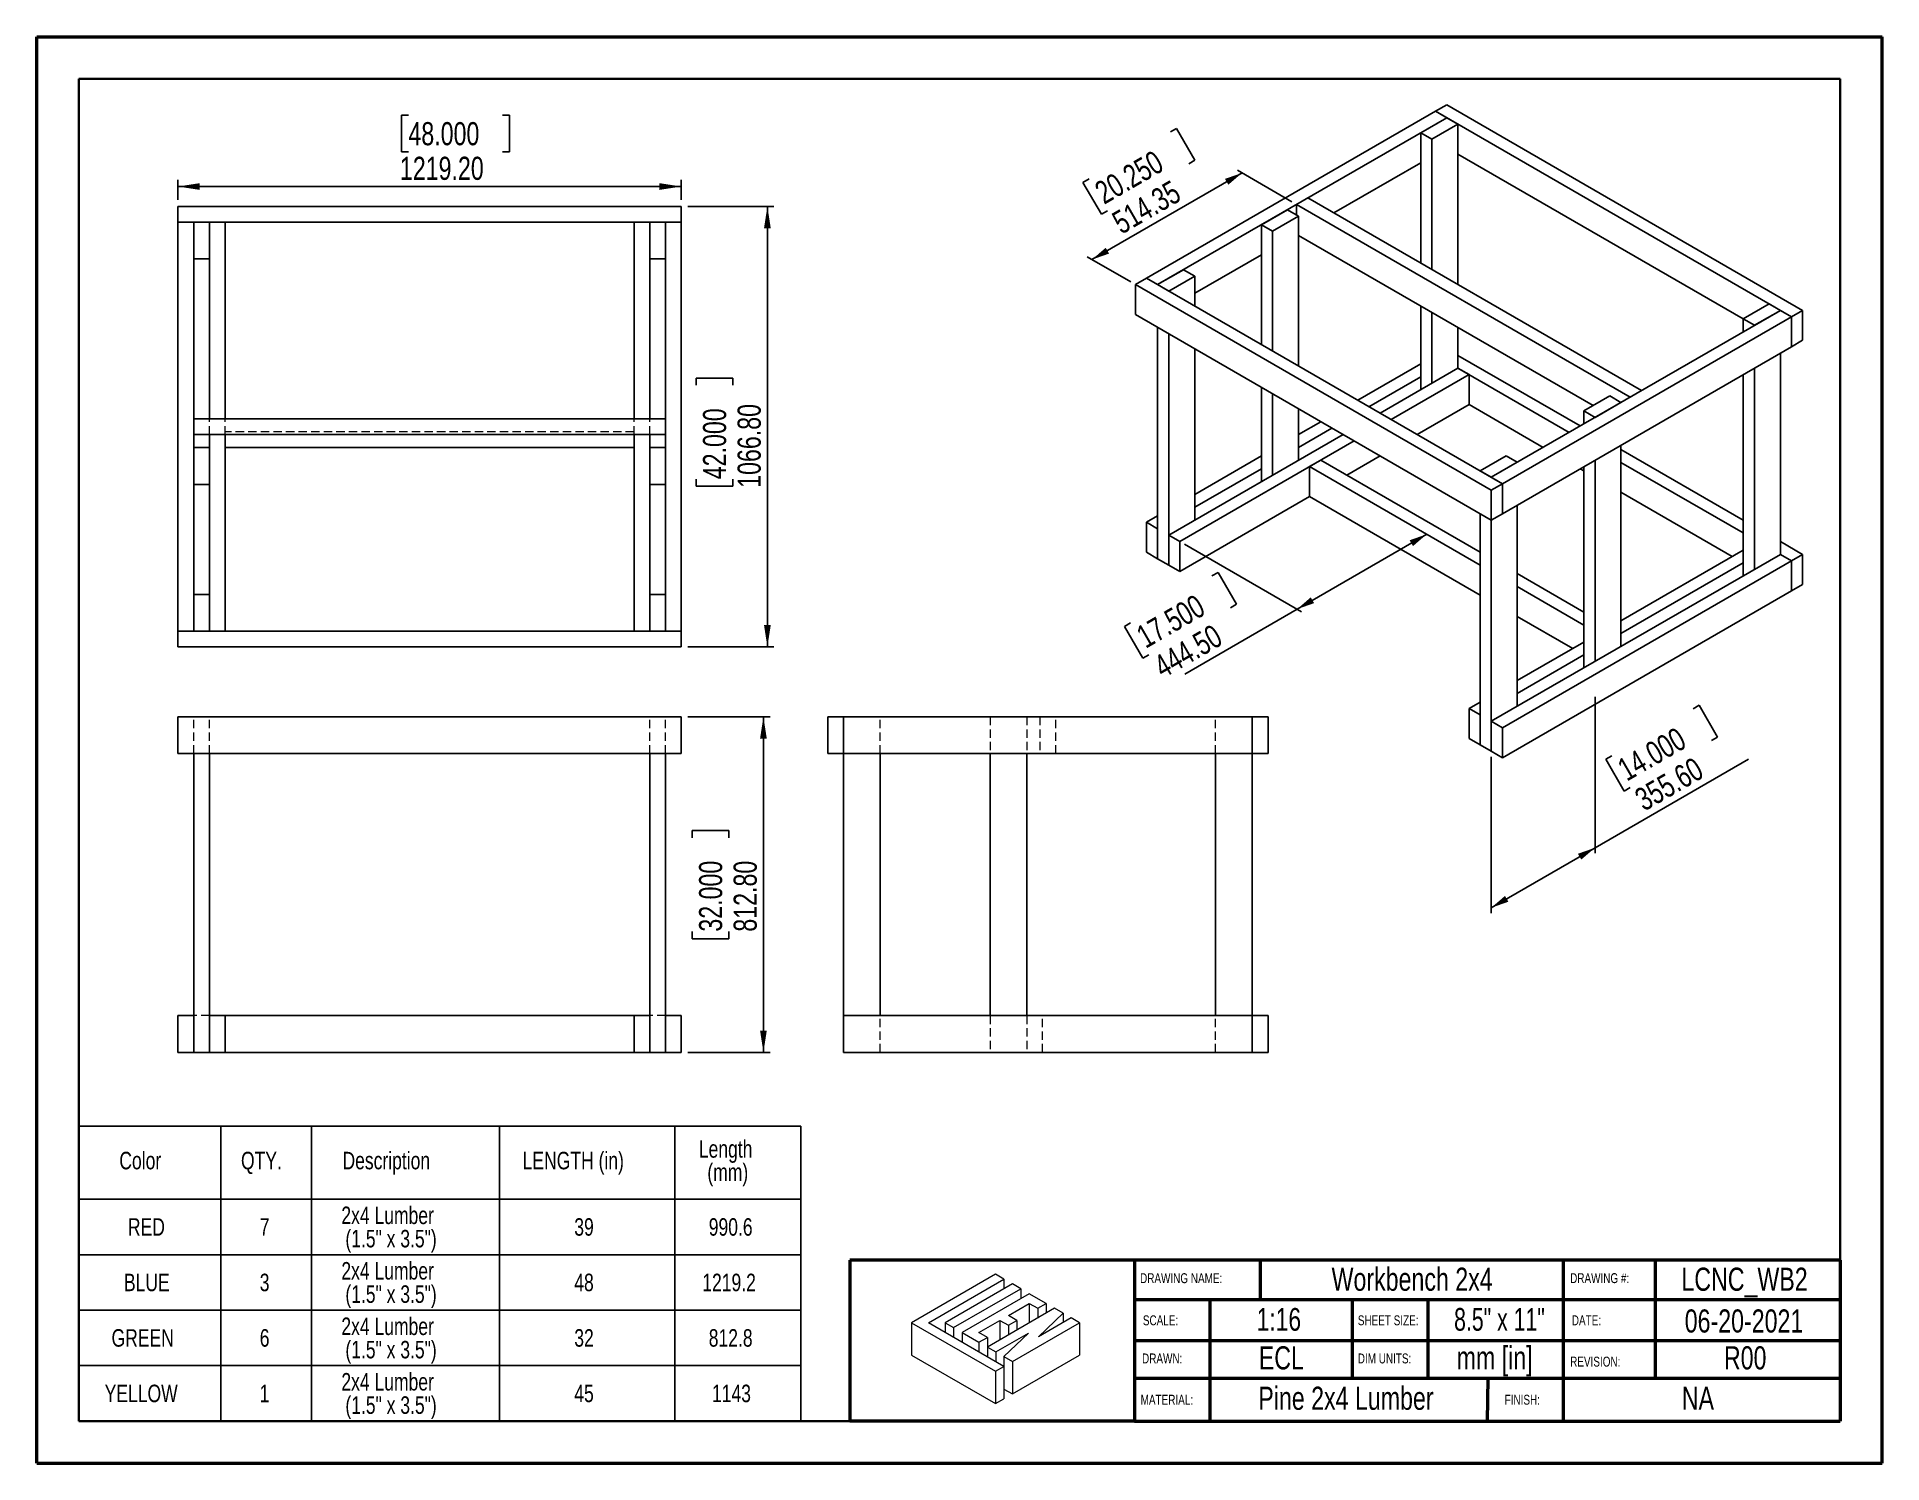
# Model space of a CAD drawing. Header units: millimetres. Extents: x 0 to 279, y 0 to 216.
import ezdxf

# ---------------------------------------------------------------- set-up
doc = ezdxf.new("R2010")
doc.units = ezdxf.units.MM
doc.linetypes.add('HIDDEN', pattern=[1.905, 1.27, -0.635])
for name, color, linetype in [('DIM', 1, 'Continuous'), ('PAGE_BORDER', 7, 'Continuous'), ('TITLE_BLOCK_BORDER', 7, 'Continuous'), ('TITLE_BLOCK_TEXT', 8, 'Continuous')]:
    doc.layers.add(name, color=color, linetype=linetype)
doc.styles.add('SLDTEXTSTYLE0', font='TXT', dxfattribs={"width": 0.75})
doc.styles.add('SLDTEXTSTYLE1', font='TXT', dxfattribs={"width": 0.7})
doc.dimstyles.new('SLDDIMSTYLE0', dxfattribs={"dimtxt": 3.5, "dimasz": 3.302, "dimexe": 0, "dimexo": 0.0625, "dimgap": 0.875, "dimtad": 1, "dimlfac": 16, "dimrnd": 1e-09, "dimzin": 4, "dimdsep": 46, "dimtxsty": 'SLDTEXTSTYLE0', "dimsah": 1, "dimcen": 0.09, "dimadec": 0, "dimazin": 1, "dimtfac": 1, "dimtofl": 0, "dimtmove": 0, "dimatfit": 3, "dimfxl": 0, "dimfrac": 2, "dimtolj": 1, "dimtzin": 12, "dimarcsym": 0})
doc.dimstyles.new('SLDDIMSTYLE1', dxfattribs={"dimtxt": 3.5, "dimasz": 3.302, "dimexe": 0, "dimexo": 0.0625, "dimgap": 0.875, "dimtad": 1, "dimlfac": 16, "dimrnd": 1e-09, "dimzin": 12, "dimdsep": 46, "dimtxsty": 'SLDTEXTSTYLE0', "dimsah": 1, "dimcen": 0.09, "dimadec": 0, "dimazin": 3, "dimtfac": 1, "dimtofl": 0, "dimtmove": 0, "dimatfit": 3, "dimfxl": 0, "dimfrac": 2, "dimtolj": 1, "dimtzin": 12, "dimarcsym": 0})
doc.dimstyles.new('SLDDIMSTYLE2', dxfattribs={"dimtxt": 3.5, "dimasz": 3.302, "dimexe": 0, "dimexo": 0.0625, "dimgap": 0.875, "dimtad": 1, "dimlfac": 16, "dimrnd": 1e-09, "dimzin": 4, "dimdsep": 46, "dimtxsty": 'SLDTEXTSTYLE0', "dimsah": 1, "dimcen": 0.09, "dimadec": 0, "dimazin": 1, "dimtfac": 1, "dimtofl": 0, "dimtmove": 0, "dimatfit": 3, "dimfxl": 0, "dimfrac": 2, "dimtolj": 1, "dimtzin": 12, "dimarcsym": 0})

# ---------------------------------------------------------------- blocks, each defined once
blk = doc.blocks.new('Lien3D Logo')
at = {"color": 7, "linetype": 'Continuous', "lineweight": 18}
for p, q in [((10.61, 16.33), (0, 10.21)), ((11.67, 15.71), (10.61, 16.33)), ((2.13, 10.21), (11.67, 15.71)), ((12.73, 15.1), (4.26, 10.21)), ((5.32, 9.59), (13.8, 14.49)), ((11.67, 15.71), (11.67, 14.49)), ((13.8, 14.49), (12.73, 15.1)), ((13.8, 14.49), (13.8, 13.26)), ((14.86, 13.87), (6.38, 8.98)), ((18.05, 12.03), (9.57, 7.13)), ((12.22, 11.12), (14.86, 12.64)), ((16.99, 12.64), (14.86, 13.87)), ((14.86, 12.64), (15.93, 12.03)), ((14.86, 12.64), (14.86, 10.19)), ((15.93, 12.03), (16.99, 12.64)), ((15.93, 12.03), (15.93, 10.8)), ((16.99, 12.64), (16.99, 11.42)), ((19.12, 11.42), (18.05, 12.03)), ((0, 10.21), (0, 6.12)), ((0, 10.21), (10.61, 4.08)), ((11.67, 4.7), (2.13, 10.21)), ((4.26, 10.21), (4.26, 8.98)), ((4.26, 10.21), (5.32, 9.59)), ((5.32, 9.59), (5.32, 8.36)), ((8.51, 8.98), (11.15, 10.5)), ((11.15, 10.5), (12.22, 9.89)), ((11.15, 10.5), (11.15, 8.05)), ((13.28, 10.5), (12.22, 11.12)), ((12.22, 9.89), (13.28, 10.5)), ((12.22, 9.89), (12.22, 8.66)), ((12.73, 5.31), (21.21, 10.21)), ((13.28, 10.5), (13.28, 9.28)), ((16.04, 8.45), (19.12, 11.42)), ((20.15, 10.82), (16.04, 8.45)), ((19.12, 11.42), (19.12, 10.22)), ((21.21, 10.21), (20.15, 10.82)), ((21.21, 10.21), (21.21, 6.12)), ((6.38, 8.98), (8.51, 7.75)), ((6.38, 8.98), (6.38, 7.75)), ((9.57, 8.36), (8.51, 8.98)), ((8.51, 7.75), (9.57, 8.36)), ((8.51, 7.75), (8.51, 6.52)), ((9.57, 8.36), (9.57, 7.13)), ((9.57, 7.13), (10.64, 6.52)), ((9.57, 7.13), (9.57, 5.91)), ((10.64, 6.52), (14.75, 8.89)), ((14.75, 8.89), (11.67, 5.93)), ((0, 6.12), (10.61, 0)), ((10.61, 4.08), (11.67, 4.7)), ((10.64, 6.52), (10.64, 5.29)), ((11.67, 5.93), (12.73, 5.31)), ((11.67, 5.93), (11.67, 4.7)), ((11.67, 4.7), (11.67, 0.61)), ((12.73, 1.23), (21.21, 6.12)), ((12.73, 5.31), (12.73, 1.23)), ((10.61, 4.08), (10.61, 0)), ((10.61, 0), (11.67, 0.61)), ((11.67, 1.84), (12.73, 1.23))]:
    blk.add_line(p, q, dxfattribs=at)
blk = doc.blocks.new('SW_TABLEANNOTATION_1')
at = {"layer": 'PAGE_BORDER', "color": 0}
for p, q in [((0, 0), (0, -44.65)), ((109.31, 0), (0, 0)), ((21.51, 0), (21.51, -11.05)), ((35.23, 0), (35.23, -11.05)), ((63.71, 0), (63.71, -11.05)), ((90.24, 0), (90.24, -11.05)), ((109.31, -44.65), (109.31, 0)), ((0, -11.05), (109.31, -11.05)), ((21.51, -11.05), (21.51, -44.65)), ((35.23, -11.05), (35.23, -44.65)), ((63.71, -11.05), (63.71, -44.65)), ((90.24, -11.05), (90.24, -44.65)), ((0, -19.45), (109.31, -19.45)), ((0, -27.85), (109.31, -27.85)), ((0, -36.25), (109.31, -36.25)), ((0, -44.65), (109.31, -44.65))]:
    blk.add_line(p, q, dxfattribs=at)
at = {"layer": 'PAGE_BORDER', "color": 0, "attachment_point": 1, "style": 'SLDTEXTSTYLE0'}
for s, insert, char_height in [('Length', (93.88, -2.12), 2.646), ('Color', (6.13, -3.88), 2.646), ('QTY.', (24.55, -3.88), 2.646), ('Description', (39.92, -3.88), 2.6458), ('LENGTH (in)', (67.2, -3.88), 2.6458), ('(mm)', (95.17, -5.64), 2.646), ('RED', (7.43, -13.93), 2.646), ('7', (27.39, -13.93), 2.65), ('2x4 Lumber', (39.75, -12.17), 2.646), ('39', (75.02, -13.93), 2.646), ('990.6', (95.38, -13.93), 2.646), ('(1.5" x 3.5")', (40.36, -15.7), 2.6458), ('BLUE', (6.83, -22.33), 2.646), ('3', (27.39, -22.33), 2.65), ('2x4 Lumber', (39.75, -20.57), 2.646), ('48', (75.02, -22.33), 2.646), ('1219.2', (94.4, -22.33), 2.646), ('(1.5" x 3.5")', (40.36, -24.1), 2.6458), ('GREEN', (4.95, -30.73), 2.646), ('6', (27.39, -30.73), 2.65), ('2x4 Lumber', (39.75, -28.97), 2.646), ('32', (75.02, -30.73), 2.646), ('812.8', (95.38, -30.73), 2.646), ('(1.5" x 3.5")', (40.36, -32.5), 2.6458), ('YELLOW', (3.91, -39.13), 2.646), ('2x4 Lumber', (39.75, -37.37), 2.646), ('1143', (95.87, -39.13), 2.646), ('1', (27.39, -39.13), 2.65), ('(1.5" x 3.5")', (40.36, -40.9), 2.6458), ('45', (75.02, -39.13), 2.646)]:
    blk.add_mtext(s, dxfattribs=dict(at, insert=insert, char_height=char_height))
blk = doc.blocks.new('_D')
at = {"layer": 'DIM'}
for p, q in [((210.45, 140.61), (190.81, 129.27)), ((173.78, 139.1), (191.51, 128.86)), ((177.93, 134.3), (178.86, 134.83)), ((178.86, 134.83), (181.63, 130.02)), ((190.81, 129.27), (173.8, 119.45)), ((181.63, 130.02), (180.71, 129.49)), ((165.61, 127.19), (164.69, 126.66)), ((164.69, 126.66), (167.47, 121.84)), ((167.47, 121.84), (168.39, 122.38))]:
    blk.add_line(p, q, dxfattribs=at)
for points in [[(210.45, 140.61), (207.86, 139.7), (208.37, 138.82)], [(190.81, 129.27), (193.39, 130.18), (192.89, 131.06)]]:
    blk.add_solid(points, dxfattribs=at)
at = {"layer": 'DIM', "char_height": 3.5, "attachment_point": 1, "rotation": 29.9973, "style": 'SLDTEXTSTYLE0'}
for s, insert in [('17.500', (166.14, 126.28)), ('444.50', (168.76, 121.75))]:
    blk.add_mtext(s, dxfattribs=dict(at, insert=insert))
blk = doc.blocks.new('_D_1')
at = {"layer": 'DIM'}
for p, q in [((171.64, 201.52), (172.57, 202.05)), ((172.57, 202.05), (175.35, 197.24)), ((175.35, 197.24), (174.42, 196.71)), ((190.04, 190.95), (181.78, 195.72)), ((159.33, 194.41), (158.4, 193.87)), ((158.4, 193.87), (161.18, 189.06)), ((182.49, 195.31), (159.76, 182.19)), ((161.18, 189.06), (162.1, 189.59)), ((165.63, 178.8), (159.05, 182.6))]:
    blk.add_line(p, q, dxfattribs=at)
for points in [[(182.49, 195.31), (179.9, 194.41), (180.41, 193.53)], [(159.76, 182.19), (162.35, 183.1), (161.84, 183.98)]]:
    blk.add_solid(points, dxfattribs=at)
at = {"layer": 'DIM', "char_height": 3.5, "attachment_point": 1, "rotation": 29.9973, "style": 'SLDTEXTSTYLE0'}
for s, insert in [('20.250', (159.85, 193.5)), ('514.35', (162.47, 188.97))]:
    blk.add_mtext(s, dxfattribs=dict(at, insert=insert))
blk = doc.blocks.new('_D_2')
at = {"layer": 'DIM'}
for p, q in [((235.93, 116.01), (235.93, 92.33)), ((250.79, 114.19), (251.71, 114.72)), ((251.71, 114.72), (254.49, 109.91)), ((254.49, 109.91), (253.57, 109.37)), ((220.22, 106.94), (220.22, 83.26)), ((235.93, 93.15), (259.15, 106.55)), ((238.47, 107.07), (237.55, 106.54)), ((237.55, 106.54), (240.33, 101.73)), ((240.33, 101.73), (241.25, 102.26)), ((235.93, 93.15), (220.22, 84.07))]:
    blk.add_line(p, q, dxfattribs=at)
for points in [[(235.93, 93.15), (233.34, 92.24), (233.85, 91.36)], [(220.22, 84.07), (222.81, 84.98), (222.3, 85.86)]]:
    blk.add_solid(points, dxfattribs=at)
at = {"layer": 'DIM', "char_height": 3.5, "attachment_point": 1, "rotation": 29.9973, "style": 'SLDTEXTSTYLE0'}
for s, insert in [('14.000', (238.99, 106.17)), ('355.60', (241.61, 101.63))]:
    blk.add_mtext(s, dxfattribs=dict(at, insert=insert))
blk = doc.blocks.new('_D_3')
at = {"layer": 'DIM'}
for p, q in [((98.56, 112.98), (111.01, 112.98)), ((110.01, 112.98), (110.01, 62.18)), ((99.22, 94.67), (99.22, 95.74)), ((99.22, 95.74), (104.78, 95.74)), ((104.78, 95.74), (104.78, 94.67)), ((99.22, 80.45), (99.22, 79.38)), ((99.22, 79.38), (104.78, 79.38)), ((104.78, 79.38), (104.78, 80.45)), ((98.56, 62.18), (111.01, 62.18))]:
    blk.add_line(p, q, dxfattribs=at)
for points in [[(110.01, 112.98), (109.5, 109.68), (110.52, 109.68)], [(110.01, 62.18), (110.52, 65.48), (109.5, 65.48)]]:
    blk.add_solid(points, dxfattribs=at)
at = {"layer": 'DIM', "char_height": 3.5, "attachment_point": 1, "rotation": 90, "style": 'SLDTEXTSTYLE0'}
for s, insert in [('32.000', (100.26, 80.45)), ('812.80', (105.5, 80.45))]:
    blk.add_mtext(s, dxfattribs=dict(at, insert=insert))
blk = doc.blocks.new('_D_4')
at = {"layer": 'DIM'}
for p, q in [((56.26, 204.04), (55.19, 204.04)), ((55.19, 204.04), (55.19, 198.49)), ((70.48, 204.04), (71.55, 204.04)), ((71.55, 204.04), (71.55, 198.49)), ((55.19, 198.49), (56.26, 198.49)), ((71.55, 198.49), (70.48, 198.49)), ((21.36, 191.24), (21.36, 194.25)), ((97.56, 193.25), (21.36, 193.25)), ((97.56, 191.24), (97.56, 194.25))]:
    blk.add_line(p, q, dxfattribs=at)
for points in [[(21.36, 193.25), (24.67, 192.74), (24.67, 193.76)], [(97.56, 193.25), (94.26, 193.76), (94.26, 192.74)]]:
    blk.add_solid(points, dxfattribs=at)
at = {"layer": 'DIM', "char_height": 3.5, "attachment_point": 1, "style": 'SLDTEXTSTYLE0'}
for s, insert in [('48.000', (56.26, 203)), ('1219.20', (54.97, 197.76))]:
    blk.add_mtext(s, dxfattribs=dict(at, insert=insert))
blk = doc.blocks.new('_D_5')
at = {"layer": 'DIM'}
for p, q in [((98.56, 190.24), (111.61, 190.24)), ((110.61, 190.24), (110.61, 123.56)), ((99.82, 163.16), (99.82, 164.23)), ((99.82, 164.23), (105.37, 164.23)), ((105.37, 164.23), (105.37, 163.16)), ((99.82, 148.94), (99.82, 147.87)), ((105.37, 147.87), (105.37, 148.94)), ((99.82, 147.87), (105.37, 147.87)), ((98.56, 123.56), (111.61, 123.56))]:
    blk.add_line(p, q, dxfattribs=at)
for points in [[(110.61, 190.24), (110.1, 186.93), (111.12, 186.93)], [(110.61, 123.56), (111.12, 126.86), (110.1, 126.86)]]:
    blk.add_solid(points, dxfattribs=at)
at = {"layer": 'DIM', "char_height": 3.5, "attachment_point": 1, "rotation": 90, "style": 'SLDTEXTSTYLE0'}
for s, insert in [('42.000', (100.86, 148.94)), ('1066.80', (106.1, 147.64))]:
    blk.add_mtext(s, dxfattribs=dict(at, insert=insert))

msp = doc.modelspace()

# ---------------------------------------------------------------- linework, layer by layer
at = {"color": 7, "linetype": 'Continuous', "lineweight": 50}
for p, q in [((0, 0), (0, 215.9)), ((0, 215.9), (279.4, 215.9)), ((279.4, 0), (279.4, 215.9)), ((0, 0), (279.4, 0))]:
    msp.add_line(p, q, dxfattribs=at)
at = {"color": 7, "linetype": 'Continuous', "lineweight": 25}
for p, q in [((211.79773, 204.63941), (168.01898, 179.36648)), ((211.79773, 204.63941), (213.48153, 205.61145)), ((265.67927, 173.53426), (211.79773, 204.63941)), ((213.48153, 203.66738), (211.79773, 204.63941)), ((267.36307, 174.5063), (213.48153, 205.61145)), ((213.48153, 203.66738), (169.70278, 178.39444)), ((209.55267, 201.39929), (213.48153, 203.66738)), ((211.23647, 200.42726), (209.55267, 201.39929)), ((209.55267, 181.63456), (209.55267, 201.39929)), ((215.16533, 202.69534), (211.23647, 200.42726)), ((213.48153, 203.66738), (215.16533, 202.69534)), ((215.16533, 178.39444), (215.16533, 202.69534)), ((211.23647, 180.66253), (211.23647, 200.42726)), ((209.55267, 196.86239), (196.36356, 189.24847)), ((258.38281, 173.20951), (215.16533, 198.15843)), ((21.36371, 187.85387), (21.36371, 190.23512)), ((97.56371, 190.23512), (21.36371, 190.23512)), ((97.56371, 190.23512), (97.56371, 187.85387)), ((192.43406, 191.51693), (190.75026, 190.54489)), ((241.2642, 161.38381), (190.75026, 190.54489)), ((190.75026, 190.54489), (190.75026, 188.92483)), ((242.948, 162.35585), (192.43406, 191.51693)), ((23.74496, 187.85387), (21.36371, 187.85387)), ((21.36371, 187.85387), (21.36371, 125.94137)), ((97.56371, 187.85387), (21.36371, 187.85387)), ((23.74496, 182.29762), (23.74496, 187.85387)), ((23.74496, 187.85387), (26.12621, 187.85387)), ((23.74496, 187.85387), (23.74496, 125.94137)), ((26.12621, 187.85387), (26.12621, 182.29762)), ((28.50746, 158.08824), (28.50746, 187.85387)), ((90.41996, 158.08824), (90.41996, 187.85387)), ((92.80121, 182.29762), (92.80121, 187.85387)), ((92.80121, 187.85387), (95.18246, 187.85387)), ((95.18246, 187.85387), (95.18246, 182.29762)), ((95.18246, 125.94137), (95.18246, 187.85387)), ((97.56371, 187.85387), (95.18246, 187.85387)), ((97.56371, 125.94137), (97.56371, 187.85387)), ((185.41823, 187.46678), (189.34709, 189.73486)), ((185.41823, 169.32211), (185.41823, 187.46678)), ((187.10203, 186.49474), (185.41823, 187.46678)), ((191.03089, 188.76282), (187.10203, 186.49474)), ((189.34709, 189.73486), (191.03089, 188.76282)), ((191.03089, 166.08199), (191.03089, 188.76282)), ((187.10203, 168.35007), (187.10203, 186.49474)), ((235.6509, 160.0874), (191.03089, 185.84598)), ((26.12621, 182.29762), (23.74496, 182.29762)), ((26.12621, 158.08824), (26.12621, 182.29762)), ((92.80121, 158.08824), (92.80121, 182.29762)), ((95.18246, 182.29762), (92.80121, 182.29762)), ((185.41823, 182.92987), (175.31544, 177.09766)), ((166.33519, 178.39444), (168.01898, 179.36648)), ((168.01898, 179.36648), (221.90052, 148.26133)), ((168.01898, 179.36648), (169.70278, 178.39444)), ((169.70278, 178.39444), (173.63164, 180.66253)), ((175.31544, 179.69049), (171.38658, 177.42241)), ((173.63164, 180.66253), (175.31544, 179.69049)), ((175.31544, 175.15432), (175.31544, 179.69049)), ((166.33519, 178.39444), (220.21672, 147.28929)), ((166.33519, 173.85754), (166.33519, 178.39444)), ((171.38658, 177.42241), (169.70278, 178.39444)), ((166.33519, 173.85754), (220.21672, 142.75239)), ((209.55267, 162.51185), (209.55267, 175.15358)), ((211.23647, 163.48389), (211.23647, 174.18155)), ((220.21672, 149.23336), (263.99547, 174.5063)), ((221.90052, 148.26133), (265.67927, 173.53426)), ((258.38281, 173.21025), (262.31167, 175.47833)), ((263.99547, 174.5063), (260.06661, 172.23821)), ((262.31167, 175.47833), (263.99547, 174.5063)), ((265.67927, 173.53426), (263.99547, 174.5063)), ((267.36307, 174.5063), (265.67927, 173.53426)), ((265.67927, 173.53426), (265.67927, 168.99736)), ((267.36307, 169.96939), (267.36307, 174.5063)), ((169.70278, 136.91417), (169.70278, 171.91347)), ((171.38658, 135.94213), (171.38658, 170.94143)), ((215.16533, 165.75197), (215.16533, 171.91347)), ((258.38281, 171.26618), (258.38281, 173.21025)), ((260.06661, 172.23821), (258.38281, 173.21025)), ((175.31544, 142.74712), (175.31544, 168.67335)), ((233.68191, 157.00665), (215.16533, 167.69604)), ((221.90052, 143.72442), (265.67927, 168.99736)), ((263.99547, 137.56293), (263.99547, 168.02532)), ((265.67927, 168.99736), (267.36307, 169.96939)), ((209.55267, 166.4), (200.01635, 160.89479)), ((203.38394, 158.95072), (215.16533, 165.75197)), ((216.84913, 164.77994), (215.16533, 165.75197)), ((231.99811, 156.03461), (215.16533, 165.75197)), ((260.06661, 135.29485), (260.06661, 165.75724)), ((185.41823, 148.57934), (185.41823, 162.84113)), ((209.55267, 164.45592), (201.70014, 159.92276)), ((205.06774, 157.97869), (216.84913, 164.77994)), ((216.84913, 164.77994), (216.84913, 160.24303)), ((242.948, 162.35585), (241.2642, 161.38381)), ((258.38281, 134.32281), (258.38281, 164.7852)), ((187.10203, 149.55137), (187.10203, 161.86909)), ((191.03089, 151.81946), (191.03089, 159.60101)), ((208.99724, 155.71023), (216.84913, 160.24303)), ((228.06861, 153.76616), (216.84913, 160.24303)), ((238.17724, 161.54582), (234.24837, 159.27774)), ((234.24837, 159.27774), (234.24837, 157.33366)), ((234.24837, 159.27774), (235.93217, 158.3057)), ((235.93217, 158.3057), (239.86103, 160.57378)), ((239.86103, 160.57378), (238.17724, 161.54582)), ((95.18246, 158.08824), (23.74496, 158.08824)), ((23.74496, 158.08824), (23.74496, 155.70699)), ((95.18246, 158.08824), (95.18246, 155.70699)), ((194.40305, 157.65431), (191.03089, 155.7076)), ((196.08685, 156.68227), (191.03089, 153.76353)), ((95.18246, 155.70699), (23.74496, 155.70699)), ((23.74496, 153.72262), (26.12621, 153.72262)), ((23.74496, 148.16637), (23.74496, 153.72262)), ((26.12621, 153.72262), (26.12621, 155.70699)), ((26.12621, 153.72262), (26.12621, 148.16637)), ((28.50746, 125.94137), (28.50746, 155.70699)), ((28.50746, 153.72262), (28.50746, 155.70699)), ((90.41996, 153.72262), (28.50746, 153.72262)), ((90.41996, 125.94137), (90.41996, 155.70699)), ((90.41996, 153.72262), (90.41996, 155.70699)), ((92.80121, 153.72262), (92.80121, 155.70699)), ((95.18246, 153.72262), (92.80121, 153.72262)), ((92.80121, 153.72262), (92.80121, 148.16637)), ((95.18246, 148.16637), (95.18246, 153.72262)), ((171.38658, 140.47904), (197.77064, 155.71023)), ((173.07038, 139.507), (199.45444, 154.7382)), ((239.86103, 154.09281), (239.86103, 123.63042)), ((185.41823, 152.46748), (175.31544, 146.63527)), ((192.71469, 150.84742), (194.39849, 151.81946)), ((218.53292, 137.88694), (194.39849, 151.81946)), ((198.32799, 149.551), (203.38394, 152.46975)), ((218.53292, 150.2054), (222.46179, 152.47348)), ((224.14558, 151.50145), (220.21672, 149.23336)), ((222.46179, 152.47348), (224.14558, 151.50145)), ((235.93217, 151.82472), (235.93217, 121.36233)), ((258.38281, 142.74712), (239.86103, 153.43952)), ((258.38281, 140.80305), (239.86103, 151.49544)), ((26.12621, 148.16637), (23.74496, 148.16637)), ((26.12621, 131.49762), (26.12621, 148.16637)), ((92.80121, 131.49762), (92.80121, 148.16637)), ((92.80121, 148.16637), (95.18246, 148.16637)), ((185.41823, 150.52341), (175.31544, 144.69119)), ((192.71469, 146.31052), (192.71469, 150.84742)), ((218.53292, 135.94287), (192.71469, 150.84742)), ((220.21672, 149.23336), (218.53292, 150.2054)), ((220.21672, 149.23336), (221.90052, 148.26133)), ((221.90052, 148.26133), (220.21672, 147.28929)), ((221.90052, 143.72442), (221.90052, 148.26133)), ((234.24837, 150.19866), (233.68191, 150.52567)), ((234.24837, 150.85269), (234.24837, 120.3903)), ((173.07038, 134.9701), (192.71469, 146.31052)), ((218.53292, 131.40597), (192.71469, 146.31052)), ((220.21672, 147.28929), (220.21672, 142.75239)), ((256.69837, 137.23855), (239.86103, 146.95854)), ((169.70278, 143.39515), (168.01898, 142.42311)), ((218.53292, 108.72513), (218.53292, 143.72442)), ((220.21672, 142.75239), (221.90052, 143.72442)), ((220.21672, 107.75309), (220.21672, 142.75239)), ((224.14558, 114.55808), (224.14558, 145.02047)), ((168.01898, 137.8862), (168.01898, 142.42311)), ((168.01898, 142.42311), (169.70278, 141.45107)), ((169.70278, 141.45107), (169.70278, 136.91417)), ((171.38658, 140.47904), (171.38658, 135.94213)), ((173.07038, 139.507), (171.38658, 140.47904)), ((169.70278, 136.91417), (168.01898, 137.8862)), ((171.38658, 135.94213), (169.70278, 136.91417)), ((173.07038, 134.9701), (173.07038, 139.507)), ((263.99547, 137.56293), (220.21672, 112.29)), ((239.86103, 127.51856), (258.38281, 138.21095)), ((267.36307, 137.56293), (263.99547, 139.507)), ((263.99547, 137.56293), (265.67927, 136.59089)), ((267.36307, 137.56293), (265.67927, 136.59089)), ((267.36307, 133.02602), (267.36307, 137.56293)), ((171.38658, 135.94213), (173.07038, 134.9701)), ((265.67927, 136.59089), (221.90052, 111.31796)), ((234.24837, 128.81461), (224.14558, 134.64682)), ((239.86103, 125.57449), (258.38281, 136.26688)), ((265.67927, 136.59089), (265.67927, 132.05399)), ((23.74496, 131.49762), (26.12621, 131.49762)), ((23.74496, 125.94137), (23.74496, 131.49762)), ((26.12621, 131.49762), (26.12621, 125.94137)), ((92.80121, 131.49762), (95.18246, 131.49762)), ((92.80121, 125.94137), (92.80121, 131.49762)), ((95.18246, 131.49762), (95.18246, 125.94137)), ((265.67927, 132.05399), (221.90052, 106.78106)), ((234.24837, 126.87053), (224.14558, 132.70275)), ((265.67927, 132.05399), (267.36307, 133.02602)), ((21.36371, 125.94137), (23.74496, 125.94137)), ((21.36371, 125.94137), (97.56371, 125.94137)), ((21.36371, 123.56012), (21.36371, 125.94137)), ((26.12621, 125.94137), (23.74496, 125.94137)), ((95.18246, 125.94137), (92.80121, 125.94137)), ((95.18246, 125.94137), (97.56371, 125.94137)), ((97.56371, 125.94137), (97.56371, 123.56012)), ((232.56394, 123.30603), (224.14558, 128.16585)), ((21.36371, 123.56012), (97.56371, 123.56012)), ((224.14558, 118.44622), (234.24837, 124.27844)), ((224.14558, 116.50215), (234.24837, 122.33437)), ((216.84913, 114.23407), (218.53292, 115.2061)), ((21.36371, 112.97958), (97.56371, 112.97958)), ((21.36371, 107.42333), (21.36371, 112.97958)), ((97.56371, 112.97958), (97.56371, 107.42333)), ((122.12148, 112.97958), (119.74023, 112.97958)), ((119.74023, 112.97958), (119.74023, 107.42333)), ((122.12148, 107.42333), (122.12148, 112.97958)), ((122.12148, 112.97958), (184.03398, 112.97958)), ((184.03398, 112.97958), (184.03398, 107.42333)), ((186.41523, 112.97958), (184.03398, 112.97958)), ((186.41523, 107.42333), (186.41523, 112.97958)), ((218.53292, 113.26203), (216.84913, 114.23407)), ((216.84913, 114.23407), (216.84913, 109.69716)), ((218.53292, 108.72513), (218.53292, 113.26203)), ((220.21672, 112.29), (221.90052, 111.31796)), ((220.21672, 107.75309), (220.21672, 112.29)), ((216.84913, 109.69716), (218.53292, 108.72513)), ((221.90052, 111.31796), (221.90052, 106.78106)), ((21.36371, 107.42333), (97.56371, 107.42333)), ((23.74496, 62.17958), (23.74496, 107.42333)), ((26.12621, 62.17958), (26.12621, 107.42333)), ((92.80121, 62.17958), (92.80121, 107.42333)), ((95.18246, 62.17958), (95.18246, 107.42333)), ((119.74023, 107.42333), (122.12148, 107.42333)), ((122.12148, 67.73583), (122.12148, 107.42333)), ((122.12148, 107.42333), (184.03398, 107.42333)), ((127.67773, 67.73583), (127.67773, 107.42333)), ((144.34648, 107.42333), (144.34648, 67.73583)), ((149.90273, 107.42333), (149.90273, 67.73583)), ((178.47773, 67.73583), (178.47773, 107.42333)), ((184.03398, 67.73583), (184.03398, 107.42333)), ((184.03398, 107.42333), (186.41523, 107.42333)), ((220.21672, 107.75309), (218.53292, 108.72513)), ((221.90052, 106.78106), (220.21672, 107.75309)), ((21.36371, 62.17958), (21.36371, 67.73583)), ((21.36371, 67.73583), (23.74496, 67.73583)), ((23.74496, 67.73583), (23.74496, 62.17958)), ((28.50746, 67.73583), (26.12621, 67.73583)), ((26.12621, 67.73583), (26.12621, 62.17958)), ((28.50746, 62.17958), (28.50746, 67.73583)), ((90.41996, 67.73583), (28.50746, 67.73583)), ((90.41996, 67.73583), (90.41996, 62.17958)), ((92.80121, 67.73583), (90.41996, 67.73583)), ((92.80121, 62.17958), (92.80121, 67.73583)), ((95.18246, 62.17958), (95.18246, 67.73583)), ((95.18246, 67.73583), (97.56371, 67.73583)), ((97.56371, 67.73583), (97.56371, 62.17958)), ((122.12148, 67.73583), (122.12148, 62.17958)), ((184.03398, 67.73583), (122.12148, 67.73583)), ((184.03398, 67.73583), (184.03398, 62.17958)), ((186.41523, 67.73583), (184.03398, 67.73583)), ((186.41523, 62.17958), (186.41523, 67.73583)), ((23.74496, 62.17958), (21.36371, 62.17958)), ((26.12621, 62.17958), (23.74496, 62.17958)), ((26.12621, 62.17958), (28.50746, 62.17958)), ((90.41996, 62.17958), (28.50746, 62.17958)), ((90.41996, 62.17958), (92.80121, 62.17958)), ((95.18246, 62.17958), (92.80121, 62.17958)), ((97.56371, 62.17958), (95.18246, 62.17958)), ((184.03398, 62.17958), (122.12148, 62.17958)), ((184.03398, 62.17958), (186.41523, 62.17958))]:
    msp.add_line(p, q, dxfattribs=at)
at = {"color": 7, "linetype": 'HIDDEN', "lineweight": 18}
for p, q in [((26.12621, 155.70699), (26.12621, 158.08824)), ((28.50746, 155.70699), (28.50746, 158.08824)), ((90.41996, 155.70699), (90.41996, 158.08824)), ((92.80121, 155.70699), (92.80121, 158.08824)), ((90.41996, 156.10387), (28.50746, 156.10387)), ((28.50746, 155.70699), (28.50746, 156.10387)), ((90.41996, 155.70699), (90.41996, 156.10387)), ((23.74496, 107.42333), (23.74496, 112.97958)), ((26.12621, 107.42333), (26.12621, 112.97958)), ((92.80121, 107.42333), (92.80121, 112.97958)), ((95.18246, 107.42333), (95.18246, 112.97958)), ((127.67773, 107.42333), (127.67773, 112.97958)), ((144.34648, 112.97958), (144.34648, 107.42333)), ((149.90273, 112.97958), (149.90273, 107.42333)), ((151.8871, 112.97958), (151.8871, 107.42333)), ((154.26835, 107.42333), (154.26835, 112.97958)), ((178.47773, 107.42333), (178.47773, 112.97958)), ((26.12621, 67.73583), (23.74496, 67.73583)), ((95.18246, 67.73583), (92.80121, 67.73583)), ((127.67773, 62.17958), (127.67773, 67.73583)), ((144.34648, 67.73583), (144.34648, 62.17958)), ((149.90273, 67.73583), (149.90273, 62.17958)), ((152.28398, 62.17958), (152.28398, 67.73583)), ((178.47773, 62.17958), (178.47773, 67.73583))]:
    msp.add_line(p, q, dxfattribs=at)
at = {"layer": 'PAGE_BORDER', "lineweight": 35}
for p, q in [((6.35, 209.55), (273.05, 209.55)), ((6.35, 6.35), (6.35, 209.55)), ((273.05, 209.55), (273.05, 6.35)), ((6.35, 6.35), (273.05, 6.35))]:
    msp.add_line(p, q, dxfattribs=at)
at = {"layer": 'TITLE_BLOCK_BORDER', "lineweight": 50}
for p, q in [((123.08735, 30.70793), (123.08735, 6.35)), ((166.17971, 30.70793), (123.08735, 30.70793)), ((166.17971, 30.70793), (166.17971, 6.35)), ((273.05, 30.70793), (166.17971, 30.70793)), ((185.23796, 30.70793), (185.23796, 24.77785)), ((231.12584, 30.70793), (231.12584, 6.35)), ((245.02951, 30.70793), (245.02951, 12.83898)), ((273.05, 30.70793), (273.05, 6.35)), ((273.05, 24.73273), (166.17971, 24.73273)), ((177.60569, 24.73273), (177.60569, 6.35)), ((199.16047, 24.73273), (199.16047, 12.83898)), ((210.63796, 24.73273), (210.63796, 12.83898)), ((273.05, 18.51814), (166.17971, 18.51814)), ((166.35965, 12.83898), (273.05, 12.83898)), ((219.70482, 12.83898), (219.61486, 6.35)), ((166.17971, 6.35), (123.08735, 6.35)), ((166.17971, 6.35), (273.05, 6.35))]:
    msp.add_line(p, q, dxfattribs=at)

# ---------------------------------------------------------------- block references
at = {"layer": 'PAGE_BORDER'}
msp.add_blockref('SW_TABLEANNOTATION_1', (6.35, 51.00075), dxfattribs=at)
at = {"layer": 'TITLE_BLOCK_BORDER', "xscale": 1.2, "yscale": 1.2, "zscale": 1.2}
msp.add_blockref('Lien3D Logo', (132.43209, 8.99747), dxfattribs=at)

# ---------------------------------------------------------------- texts
at = {"layer": 'TITLE_BLOCK_TEXT'}
for s, insert, char_height, attachment_point, style in [('DRAWING NAME:', (167.04192, 28.74093), 1.5, 1, 'SLDTEXTSTYLE0'), ('Workbench 2x4', (208.23599, 29.58574), 3.5, 2, 'SLDTEXTSTYLE0'), ('DRAWING #:', (232.16412, 28.74575), 1.5, 1, 'SLDTEXTSTYLE0'), ('LCNC_WB2', (258.57179, 29.58574), 3.5, 2, 'SLDTEXTSTYLE0'), ('SCALE:', (167.46671, 22.36054), 1.5, 1, 'SLDTEXTSTYLE0'), ('1:16', (188.06324, 23.47569), 3.439583, 2, 'SLDTEXTSTYLE0'), ('SHEET SIZE:', (200.01256, 22.36054), 1.5, 1, 'SLDTEXTSTYLE0'), ('8.5" x 11"', (221.46289, 23.47569), 3.439583, 2, 'SLDTEXTSTYLE1'), ('DATE:', (232.41748, 22.36054), 1.5, 1, 'SLDTEXTSTYLE0'), ('06-20-2021', (258.49037, 23.26317), 3.5, 2, 'SLDTEXTSTYLE0'), ('ECL', (188.4337, 17.68149), 3.5, 2, 'SLDTEXTSTYLE0'), ('mm [in]', (220.73023, 17.68149), 3.5, 2, 'SLDTEXTSTYLE0'), ('R00', (258.67144, 17.68149), 3.5, 2, 'SLDTEXTSTYLE0'), ('DRAWN:', (167.34385, 16.59108), 1.5, 1, 'SLDTEXTSTYLE0'), ('DIM UNITS:', (200.00826, 16.59108), 1.5, 1, 'SLDTEXTSTYLE0'), ('REVISION:', (232.16412, 16.11107), 1.5, 1, 'SLDTEXTSTYLE0'), ('Pine 2x4 Lumber', (198.21423, 11.56356), 3.5, 2, 'SLDTEXTSTYLE0'), ('NA', (251.51113, 11.56356), 3.5, 2, 'SLDTEXTSTYLE0'), ('MATERIAL:', (167.13075, 10.34161), 1.5, 1, 'SLDTEXTSTYLE0'), ('FINISH:', (222.24472, 10.34161), 1.5, 1, 'SLDTEXTSTYLE0')]:
    msp.add_mtext(s, dxfattribs=dict(at, insert=insert, char_height=char_height, attachment_point=attachment_point, style=style))

# ---------------------------------------------------------------- dimensions: what is measured, and where the dimension line sits
at = {"layer": 'DIM'}
dim = msp.add_linear_dim(base=(21.36371, 193.25156), p1=(97.56371, 190.23512), p2=(21.36371, 190.23512), dimstyle='SLDDIMSTYLE2', dxfattribs=at)
dim.commit()
dim.dimension.update_dxf_attribs({"geometry": '_D_4', "text_midpoint": (63.37058, 193.25156), "dimtype": 160})
for base, p1, p2, angle, dimstyle, picture, middle in [((159.75624, 182.19238), (190.75026, 190.54489), (166.33519, 178.39444), 29.9973117, 'SLDDIMSTYLE1', '_D_1', (170.88113, 188.61464)), ((110.60857, 123.56012), (97.56371, 190.23512), (97.56371, 123.56012), 90, 'SLDDIMSTYLE0', '_D_5', (110.60857, 156.04904)), ((190.80556, 129.2687), (192.71469, 150.84742), (173.07038, 139.507), 29.9973117, 'SLDDIMSTYLE0', '_D', (177.16986, 121.39698)), ((220.21672, 84.07446), (235.93217, 116.82543), (220.21672, 107.75309), 29.9973117, 'SLDDIMSTYLE0', '_D_2', (250.02586, 101.28291)), ((110.01178, 62.17958), (97.56371, 112.97958), (97.56371, 62.17958), 90, 'SLDDIMSTYLE0', '_D_3', (110.01178, 87.56108))]:
    dim = msp.add_linear_dim(base=base, p1=p1, p2=p2, angle=angle, dimstyle=dimstyle, dxfattribs=at)
    dim.commit()
    dim.dimension.update_dxf_attribs({"geometry": picture, "text_midpoint": middle, "dimtype": 160})

doc.saveas('drawing.dxf')
